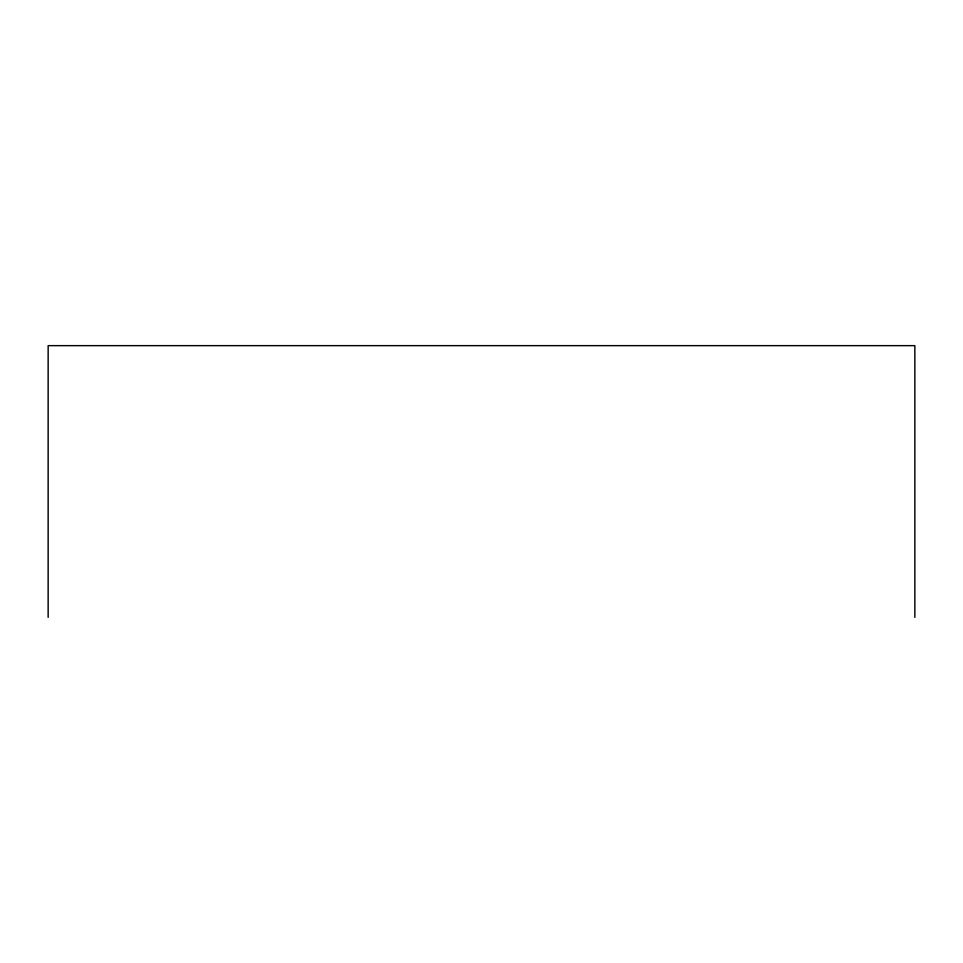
<?xml version="1.0" encoding="UTF-8"?>
<svg xmlns="http://www.w3.org/2000/svg" width="963" height="963" viewBox="0 0 963 963"><rect width="100%" height="100%" fill="white"/><g stroke="black" fill="none" stroke-linecap="round" stroke-linejoin="round"><path stroke-width="1.44" d="M914.85 617.355L914.85 345.645L48.15 345.645L48.15 617.355"/></g></svg>
